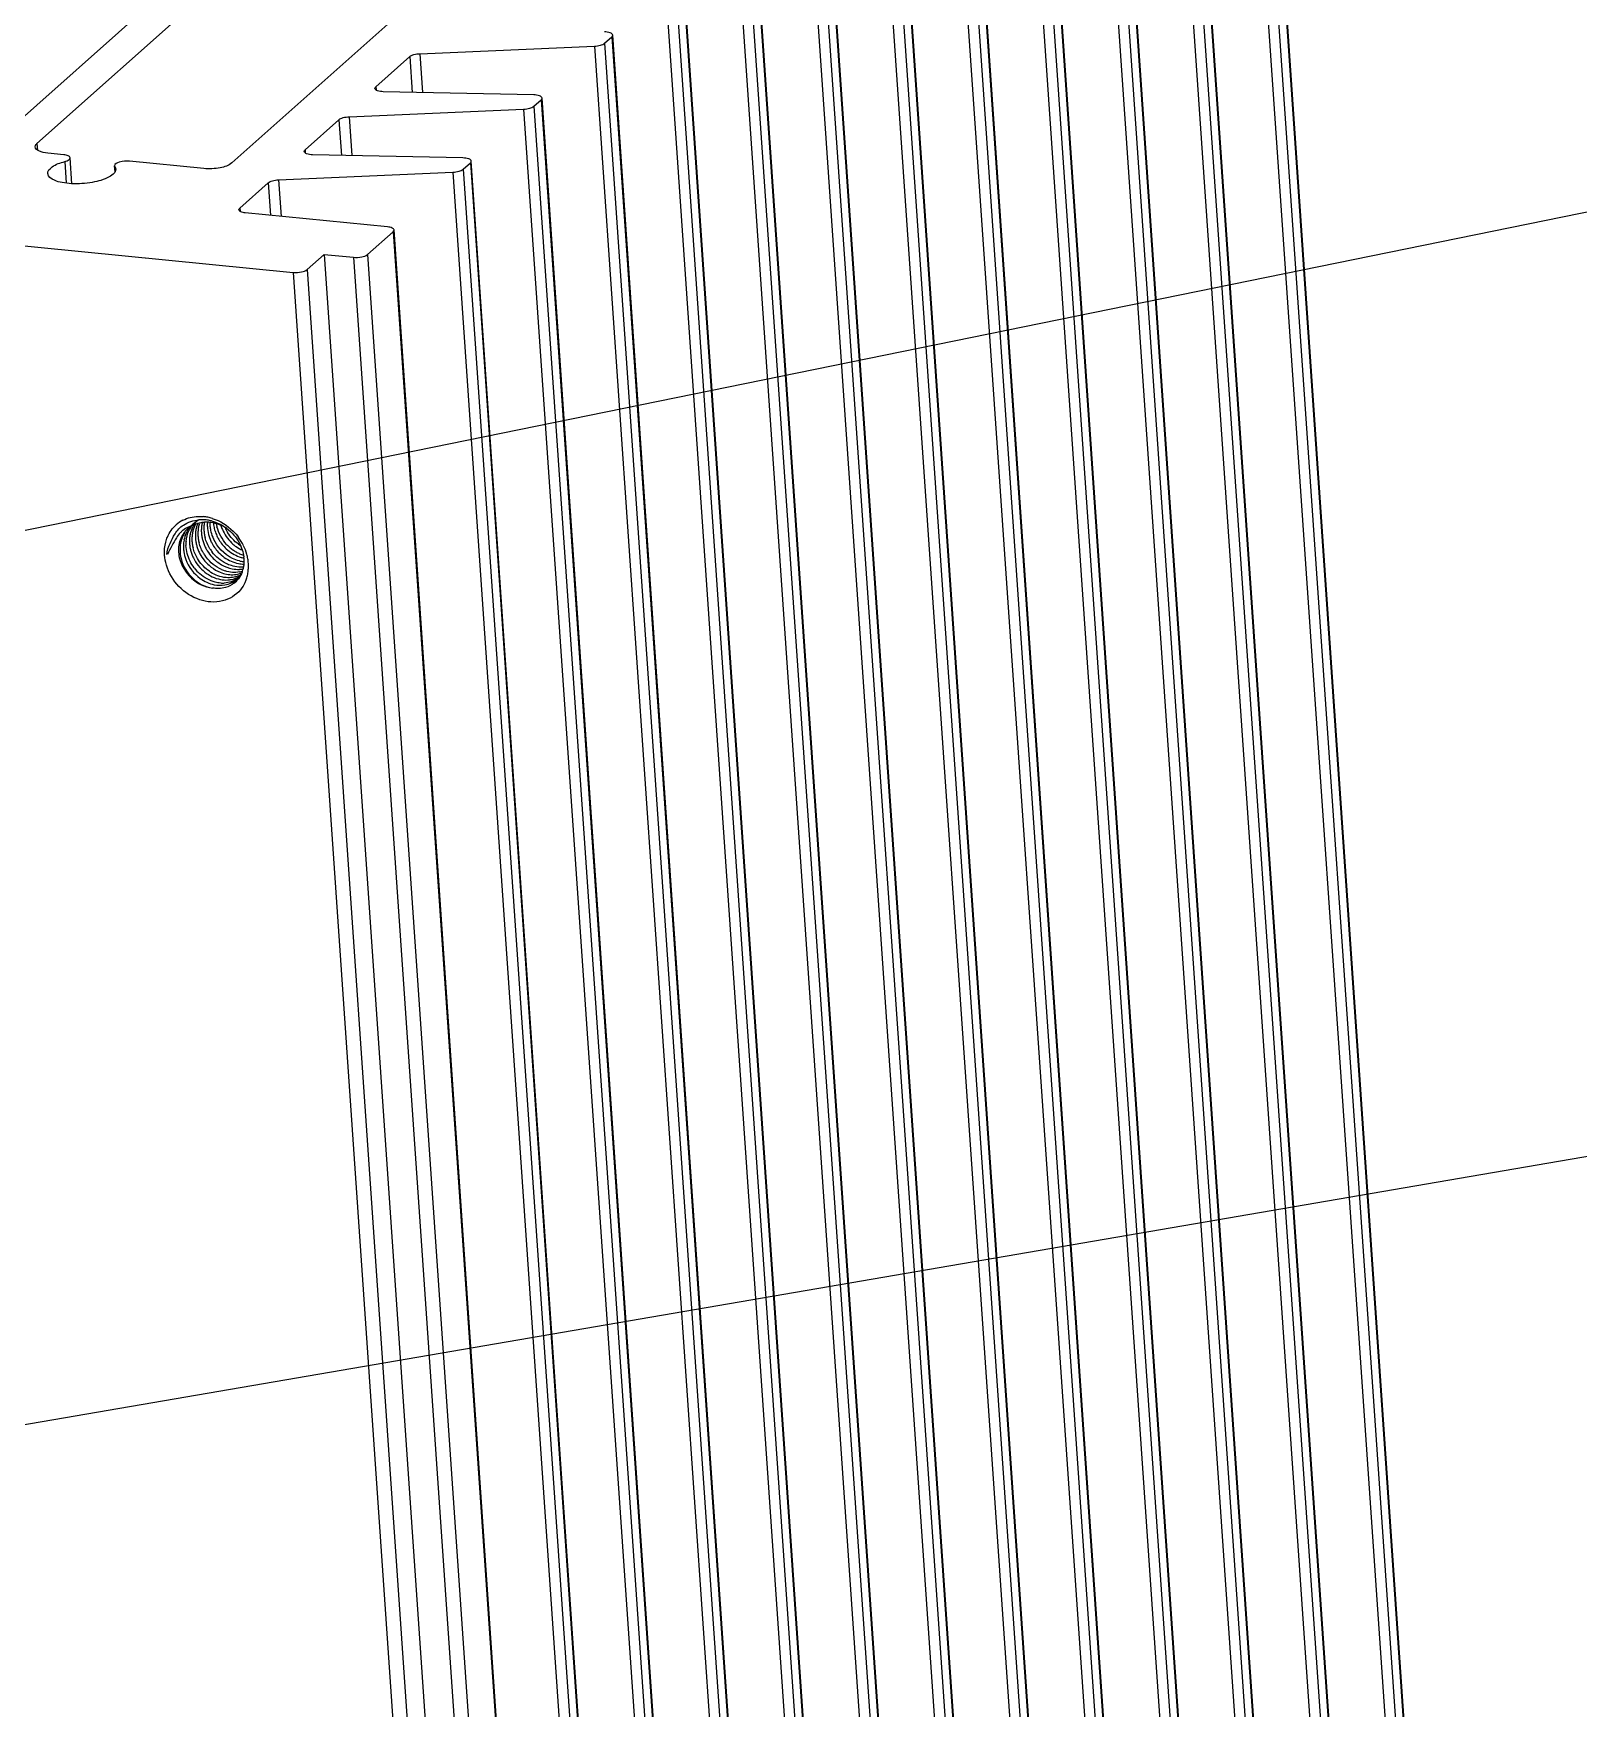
# Model space of a CAD drawing. Extents: x -425 to 6552, y -3049 to 3105.
# Drawn here: x 28.8 to 59.77, y -1725.78 to -1692.19 of the extents above; entities that cross this region are included whole.
import ezdxf

# ---------------------------------------------------------------- set-up
doc = ezdxf.new("R2010")
doc.units = 0
doc.layers.get('0').update_dxf_attribs({"linetype": 'CONTINUOUS'})
doc.layers.add('DIM', color=1, linetype='CONTINUOUS')

msp = doc.modelspace()

# ---------------------------------------------------------------- linework, layer by layer
at = {"color": 7, "linetype": 'CONTINUOUS'}
for p, q in [((53.009, -1681.01), (59.02, -1768.478)), ((53.154, -1680.881), (59.165, -1768.349)), ((59.183, -1768.315), (53.172, -1680.847)), ((42.734, -1681.263), (27.786, -1694.588)), ((52.804, -1681.069), (58.815, -1768.537)), ((28.867, -1694.399), (43.302, -1681.531)), ((47.212, -1681.919), (32.776, -1694.787)), ((51.386, -1682.333), (57.397, -1769.801)), ((51.591, -1682.274), (57.602, -1769.742)), ((51.736, -1682.145), (57.747, -1769.613)), ((57.765, -1769.579), (51.754, -1682.111)), ((56.347, -1770.843), (50.336, -1683.375)), ((49.968, -1683.597), (55.979, -1771.065)), ((50.173, -1683.538), (56.184, -1771.006)), ((50.318, -1683.409), (56.329, -1770.877)), ((48.9, -1684.673), (54.911, -1772.141)), ((54.929, -1772.107), (48.918, -1684.639)), ((48.55, -1684.861), (54.561, -1772.329)), ((48.755, -1684.802), (54.766, -1772.27)), ((47.337, -1686.066), (53.348, -1773.534)), ((47.482, -1685.937), (53.494, -1773.405)), ((53.511, -1773.371), (47.5, -1685.903)), ((47.132, -1686.125), (53.143, -1773.593)), ((45.714, -1687.389), (51.725, -1774.857)), ((45.919, -1687.33), (51.931, -1774.798)), ((46.064, -1687.201), (52.076, -1774.669)), ((52.093, -1774.635), (46.082, -1687.167)), ((44.296, -1688.653), (50.307, -1776.121)), ((44.501, -1688.594), (50.513, -1776.062)), ((44.647, -1688.465), (50.658, -1775.933)), ((50.676, -1775.899), (44.664, -1688.431)), ((43.229, -1689.729), (49.24, -1777.197)), ((49.258, -1777.163), (43.246, -1689.695)), ((42.878, -1689.917), (48.89, -1777.385)), ((43.084, -1689.858), (49.095, -1777.326)), ((41.811, -1690.993), (47.822, -1778.461)), ((47.84, -1778.427), (41.828, -1690.959)), ((41.46, -1691.181), (47.472, -1778.649)), ((41.666, -1691.122), (47.677, -1778.59)), ((-18.77, -1691.749), (34.007, -1696.982)), ((36.546, -1692.596), (40.043, -1692.445)), ((40.043, -1692.445), (46.054, -1779.913)), ((40.248, -1692.386), (40.393, -1692.257)), ((40.248, -1692.386), (46.259, -1779.854)), ((40.393, -1692.257), (46.404, -1779.725)), ((46.422, -1779.691), (40.411, -1692.223)), ((35.662, -1693.26), (36.341, -1692.655)), ((36.341, -1692.655), (36.39, -1693.371)), ((36.546, -1692.596), (36.6, -1693.375)), ((35.662, -1693.26), (35.666, -1693.324)), ((38.826, -1693.423), (35.811, -1693.358)), ((35.129, -1693.86), (38.625, -1693.709)), ((38.625, -1693.709), (44.636, -1781.177)), ((38.83, -1693.65), (38.975, -1693.521)), ((38.83, -1693.65), (44.841, -1781.118)), ((38.975, -1693.521), (44.986, -1780.989)), ((45.004, -1780.955), (38.993, -1693.487)), ((34.244, -1694.524), (34.923, -1693.919)), ((34.923, -1693.919), (34.973, -1694.635)), ((35.129, -1693.86), (35.182, -1694.639)), ((28.867, -1694.399), (28.876, -1694.529)), ((29.405, -1694.622), (29.087, -1694.59)), ((29.425, -1694.759), (29.455, -1695.193)), ((29.568, -1695.203), (29.533, -1694.683)), ((32.215, -1694.9), (30.724, -1694.753)), ((34.244, -1694.524), (34.248, -1694.588)), ((37.408, -1694.687), (34.393, -1694.622)), ((37.412, -1694.914), (37.557, -1694.785)), ((37.557, -1694.785), (43.568, -1782.253)), ((43.586, -1782.219), (37.575, -1694.751)), ((30.434, -1694.962), (30.425, -1694.843)), ((30.426, -1694.843), (30.431, -1694.859)), ((33.711, -1695.124), (37.207, -1694.973)), ((33.711, -1695.124), (33.761, -1695.858)), ((37.207, -1694.973), (43.218, -1782.441)), ((37.412, -1694.914), (43.423, -1782.382)), ((32.935, -1695.691), (33.505, -1695.183)), ((33.505, -1695.183), (33.55, -1695.837)), ((32.935, -1695.691), (32.939, -1695.756)), ((35.899, -1696.07), (33.045, -1695.787)), ((42.038, -1783.599), (36.027, -1696.131)), ((35.496, -1696.622), (36.009, -1696.165)), ((36.009, -1696.165), (42.02, -1783.633)), ((34.287, -1696.925), (34.629, -1696.621)), ((34.629, -1696.621), (35.216, -1696.679)), ((34.629, -1696.621), (40.64, -1784.088)), ((35.216, -1696.679), (41.227, -1784.147)), ((35.496, -1696.622), (41.508, -1784.09)), ((34.007, -1696.982), (40.018, -1784.45)), ((34.287, -1696.925), (40.299, -1784.393))]:
    msp.add_line(p, q, dxfattribs=at)
for centre, radius, start, end in [((30.356, -1694.913), 0.092, 3.9778, 15.6158), ((32.096, -1702.542), 0.663, 116.928, 130.9618), ((32.157, -1702.621), 0.59, 127.9724, 134.3204), ((32.198, -1702.674), 0.657, 116.733, 127.9619), ((32.308, -1702.51), 0.568, 145.6487, 153.2913), ((32.217, -1702.506), 0.504, 131.6557, 138.7056), ((32.22, -1702.509), 0.508, 130.1529, 131.6613), ((32.221, -1702.51), 0.509, 128.4362, 130.1528), ((32.192, -1702.661), 0.643, 105.4918, 116.7946), ((32.224, -1702.515), 0.515, 113.2574, 128.3947), ((32.432, -1702.406), 0.573, 146.8785, 154.2516), ((32.546, -1702.361), 0.621, 161.5843, 168.6734), ((32.362, -1702.438), 0.55, 131.7046, 140.378), ((32.421, -1702.399), 0.56, 143.5513, 146.8592), ((32.517, -1702.352), 0.59, 154.2582, 161.5532), ((32.503, -1702.345), 0.574, 148.5041, 154.2462), ((32.599, -1702.317), 0.623, 162.0935, 169.0448), ((32.363, -1702.439), 0.551, 127.8539, 131.7009), ((32.569, -1702.308), 0.592, 154.8644, 162.0645), ((32.489, -1702.337), 0.558, 140.2764, 148.5087), ((32.364, -1702.44), 0.552, 125.3567, 127.8538), ((32.558, -1702.303), 0.58, 152.1455, 154.8454), ((32.366, -1702.443), 0.555, 115.4281, 125.3372), ((32.705, -1702.263), 0.661, 169.0376, 175.7008), ((32.668, -1702.255), 0.623, 162.0935, 169.0448), ((32.481, -1702.33), 0.548, 135.2561, 140.2459), ((32.641, -1702.247), 0.595, 157.0382, 162.0576), ((32.78, -1702.22), 0.686, 175.7815, 182.2276), ((32.756, -1702.218), 0.661, 169.2051, 175.7891), ((32.719, -1702.211), 0.624, 162.3356, 169.2123), ((32.173, -1702.659), 0.719, 87.9773, 94.7646), ((32.267, -1702.618), 0.627, 93.6019, 100.2101), ((32.852, -1702.158), 0.689, 178.3886, 182.2202), ((32.844, -1702.158), 0.68, 175.7686, 178.3869), ((32.884, -1702.156), 0.72, 182.2573, 188.4862), ((32.825, -1702.156), 0.661, 169.2051, 175.7891), ((32.799, -1702.151), 0.635, 165.9037, 169.1842), ((32.171, -1702.705), 0.765, 81.496, 87.9838), ((32.122, -1702.739), 0.866, 78.4271, 84.3042), ((32.9, -1702.113), 0.686, 175.8097, 182.2277), ((32.935, -1702.111), 0.721, 182.2591, 188.5969), ((32.876, -1702.111), 0.662, 169.6518, 175.8144), ((32.962, -1702.051), 0.679, 174.9645, 178.3907), ((32.972, -1702.051), 0.689, 178.3904, 182.2202), ((32.166, -1702.737), 0.798, 75.1968, 81.5024), ((32.112, -1702.789), 0.916, 72.7198, 78.4309), ((33.023, -1702.006), 0.69, 179.0479, 182.219), ((33.05, -1702.005), 0.717, 182.2302, 186.1877), ((33.084, -1702.001), 0.75, 186.2098, 193.8709), ((33.129, -1701.989), 0.797, 193.9136, 204.9361), ((33.128, -1701.943), 0.726, 184.9771, 186.1766), ((33.144, -1701.941), 0.741, 186.1853, 190.0476), ((33.161, -1701.938), 0.759, 190.0452, 193.8505), ((33.19, -1701.93), 0.789, 193.8811, 201.2843), ((33.22, -1701.891), 0.767, 189.6598, 194.3458), ((33.31, -1701.824), 0.789, 196.9202, 200.1865), ((33.327, -1701.817), 0.807, 200.2062, 205.9855), ((33.351, -1701.805), 0.834, 205.9937, 217.2848), ((33.395, -1701.764), 0.826, 203.6325, 211.5325), ((32.472, -1702.477), 0.667, 169.31, 178.4261), ((32.494, -1702.478), 0.689, 178.3917, 182.2202), ((32.525, -1702.476), 0.72, 182.257, 188.4646), ((32.54, -1702.433), 0.685, 175.4879, 182.2278), ((32.612, -1702.371), 0.688, 178.3715, 182.2198), ((32.604, -1702.371), 0.679, 175.4747, 178.3705), ((32.645, -1702.369), 0.72, 182.2576, 188.5059), ((32.584, -1702.369), 0.66, 168.666, 175.4963), ((32.688, -1702.363), 0.764, 188.494, 194.4784), ((32.66, -1702.326), 0.685, 175.693, 182.2277), ((32.694, -1702.324), 0.72, 182.2547, 188.2593), ((32.636, -1702.324), 0.661, 169.0376, 175.7008), ((32.737, -1702.318), 0.762, 188.2485, 194.001), ((32.724, -1702.264), 0.68, 175.68, 178.3819), ((32.733, -1702.265), 0.689, 178.3834, 182.2201), ((32.763, -1702.263), 0.72, 182.2547, 188.2593), ((32.806, -1702.257), 0.762, 188.2485, 194.001), ((32.828, -1702.251), 0.786, 193.9908, 199.6473), ((32.846, -1702.245), 0.805, 199.6595, 205.2452), ((32.815, -1702.218), 0.72, 182.2573, 188.4862), ((32.858, -1702.212), 0.764, 188.4744, 194.4348), ((32.927, -1702.15), 0.764, 188.4744, 194.4348), ((32.949, -1702.144), 0.787, 194.4238, 200.2865), ((32.968, -1702.137), 0.807, 200.3019, 206.0789), ((32.979, -1702.105), 0.765, 188.5842, 194.6207), ((32.989, -1702.127), 0.83, 206.072, 211.7268), ((33.07, -1702.038), 0.788, 194.609, 200.5254), ((33.088, -1702.03), 0.808, 200.5411, 206.345), ((33.044, -1702.08), 0.835, 211.9922, 217.6243), ((33.115, -1702.017), 0.838, 206.3878, 223.2091), ((33.21, -1701.923), 0.81, 201.2591, 204.8954), ((33.22, -1701.918), 0.821, 204.9165, 210.6386), ((33.209, -1701.937), 0.801, 227.1272, 238.2225), ((33.28, -1701.869), 0.831, 222.8791, 228.4711), ((33.351, -1701.805), 0.835, 217.2893, 228.4569), ((33.263, -1701.889), 0.805, 228.4619, 234.2277), ((33.332, -1701.827), 0.805, 228.4619, 234.2277), ((33.309, -1701.859), 0.766, 234.2036, 245.0418), ((33.369, -1701.801), 0.782, 233.8969, 237.6352), ((32.051, -1702.927), 1.066, 25.9431, 36.2278), ((32.104, -1702.902), 1.007, 15.3691, 25.95), ((32.581, -1702.467), 0.777, 188.5024, 200.2773), ((32.71, -1702.358), 0.787, 194.4673, 200.3598), ((32.729, -1702.35), 0.808, 200.3755, 206.192), ((32.869, -1702.234), 0.83, 205.2573, 216.1716), ((32.924, -1702.186), 0.835, 211.7196, 217.3445), ((32.995, -1702.124), 0.837, 211.7352, 222.9336), ((33.246, -1701.912), 0.777, 234.2396, 240.2166), ((33.231, -1701.938), 0.747, 240.2079, 246.3686), ((33.155, -1702.048), 0.677, 250.1615, 256.4468), ((33.076, -1702.15), 0.635, 256.4639, 262.9523), ((33.213, -1701.98), 0.701, 246.3594, 252.803), ((33.147, -1702.078), 0.645, 256.4868, 258.4642), ((33.073, -1702.173), 0.611, 262.9792, 265.1898), ((32.389, -1702.775), 0.634, 350.3771, 356.6623), ((32.324, -1702.775), 0.699, 2.7419, 7.1741), ((32.356, -1702.773), 0.666, 356.6564, 2.7352), ((32.153, -1702.887), 0.957, 9.8257, 15.3218), ((32.208, -1702.878), 0.901, 3.969, 9.8364), ((32.257, -1702.874), 0.852, 357.1665, 3.9475), ((32.684, -1702.4), 0.834, 217.545, 228.7548), ((32.855, -1702.297), 0.704, 246.0858, 252.3393), ((32.663, -1702.609), 0.54, 273.142, 280.5673), ((32.514, -1702.819), 0.499, 307.4871, 322.2263), ((32.568, -1702.789), 0.463, 311.695, 315.5877), ((32.563, -1702.785), 0.469, 315.6558, 328.5728), ((32.728, -1702.62), 0.482, 291.5327, 297.3538), ((32.792, -1702.545), 0.497, 284.67, 291.5499), ((32.902, -1702.394), 0.542, 272.7645, 280.1727), ((32.838, -1702.483), 0.514, 280.1768, 287.8152), ((32.46, -1702.791), 0.561, 338.757, 343.7323), ((32.43, -1702.782), 0.592, 343.7652, 350.3826), ((32.386, -1702.897), 0.72, 335.9757, 343.3668), ((32.346, -1702.885), 0.762, 343.3955, 350.403), ((32.294, -1702.876), 0.814, 350.3969, 357.1733), ((32.592, -1702.634), 0.577, 265.987, 273.117)]:
    msp.add_arc(centre, radius, start, end, dxfattribs=at)
for points, knots in [([(40.043, -1692.445), (40.084, -1692.443), (40.155, -1692.433), (40.225, -1692.407), (40.248, -1692.386)], [0, 0, 0, 0, 0.57436, 1, 1, 1, 1]), ([(40.41, -1692.223), (40.409, -1692.201), (40.341, -1692.163), (40.284, -1692.16), (40.244, -1692.159)], [0, 0, 0, 0, 0.353912, 1, 1, 1, 1]), ([(36.341, -1692.655), (36.364, -1692.634), (36.434, -1692.608), (36.505, -1692.598), (36.546, -1692.596)], [0, 0, 0, 0, 0.42564, 1, 1, 1, 1]), ([(35.811, -1693.358), (35.771, -1693.357), (35.714, -1693.354), (35.645, -1693.316), (35.644, -1693.294)], [0, 0, 0, 0, 0.646088, 1, 1, 1, 1]), ([(38.993, -1693.487), (38.991, -1693.465), (38.923, -1693.427), (38.866, -1693.424), (38.826, -1693.423)], [0, 0, 0, 0, 0.353912, 1, 1, 1, 1]), ([(38.625, -1693.709), (38.666, -1693.707), (38.737, -1693.697), (38.807, -1693.671), (38.83, -1693.65)], [0, 0, 0, 0, 0.57436, 1, 1, 1, 1]), ([(34.923, -1693.919), (34.946, -1693.898), (35.016, -1693.872), (35.087, -1693.862), (35.129, -1693.86)], [0, 0, 0, 0, 0.42564, 1, 1, 1, 1]), ([(28.831, -1694.467), (28.83, -1694.449), (28.843, -1694.423), (28.861, -1694.404), (28.867, -1694.399)], [0, 0, 0, 0, 0.702694, 1, 1, 1, 1]), ([(29.087, -1694.59), (29.024, -1694.584), (28.932, -1694.573), (28.834, -1694.503), (28.831, -1694.467)], [0, 0, 0, 0, 0.638829, 1, 1, 1, 1]), ([(29.083, -1695.001), (29.079, -1694.948), (29.202, -1694.822), (29.336, -1694.783), (29.425, -1694.759)], [0, 0, 0, 0, 0.364646, 1, 1, 1, 1]), ([(29.533, -1694.683), (29.531, -1694.666), (29.482, -1694.631), (29.436, -1694.625), (29.405, -1694.622)], [0, 0, 0, 0, 0.361246, 1, 1, 1, 1]), ([(29.425, -1694.759), (29.441, -1694.755), (29.48, -1694.742), (29.534, -1694.712), (29.533, -1694.683)], [0, 0, 0, 0, 0.355054, 1, 1, 1, 1]), ([(30.724, -1694.753), (30.656, -1694.746), (30.564, -1694.751), (30.423, -1694.804), (30.425, -1694.843)], [0, 0, 0, 0, 0.633849, 1, 1, 1, 1]), ([(32.776, -1694.787), (32.713, -1694.843), (32.515, -1694.898), (32.323, -1694.911), (32.215, -1694.9)], [0, 0, 0, 0, 0.437456, 1, 1, 1, 1]), ([(34.393, -1694.622), (34.353, -1694.621), (34.296, -1694.618), (34.227, -1694.58), (34.226, -1694.558)], [0, 0, 0, 0, 0.646088, 1, 1, 1, 1]), ([(37.575, -1694.751), (37.573, -1694.729), (37.505, -1694.691), (37.448, -1694.688), (37.408, -1694.687)], [0, 0, 0, 0, 0.353912, 1, 1, 1, 1]), ([(30.316, -1695.068), (30.212, -1695.125), (29.958, -1695.193), (29.638, -1695.215), (29.38, -1695.185), (29.213, -1695.143), (29.087, -1695.065), (29.083, -1695.001)], [0, 0, 0, 0, 0.27007, 0.588168, 0.733231, 0.853453, 1, 1, 1, 1]), ([(30.435, -1694.962), (30.43, -1694.972), (30.399, -1695.016), (30.353, -1695.047), (30.316, -1695.068)], [0, 0, 0, 0, 0.205829, 1, 1, 1, 1]), ([(33.505, -1695.183), (33.528, -1695.162), (33.599, -1695.136), (33.669, -1695.126), (33.711, -1695.124)], [0, 0, 0, 0, 0.42564, 1, 1, 1, 1]), ([(37.207, -1694.973), (37.248, -1694.971), (37.319, -1694.961), (37.389, -1694.935), (37.412, -1694.914)], [0, 0, 0, 0, 0.57436, 1, 1, 1, 1]), ([(33.045, -1695.787), (33.014, -1695.783), (32.967, -1695.778), (32.918, -1695.743), (32.917, -1695.725)], [0, 0, 0, 0, 0.638829, 1, 1, 1, 1]), ([(36.027, -1696.131), (36.026, -1696.113), (35.977, -1696.078), (35.93, -1696.073), (35.899, -1696.07)], [0, 0, 0, 0, 0.361171, 1, 1, 1, 1]), ([(35.216, -1696.679), (35.27, -1696.684), (35.366, -1696.678), (35.465, -1696.65), (35.496, -1696.622)], [0, 0, 0, 0, 0.562544, 1, 1, 1, 1]), ([(34.007, -1696.982), (34.061, -1696.987), (34.157, -1696.981), (34.256, -1696.953), (34.287, -1696.925)], [0, 0, 0, 0, 0.562544, 1, 1, 1, 1]), ([(31.449, -1702.389), (31.458, -1702.355), (31.501, -1702.225), (31.584, -1702.108), (31.661, -1702.041)], [0, 0, 0, 0, 0.25677, 1, 1, 1, 1]), ([(31.839, -1702.174), (31.78, -1702.241), (31.696, -1702.414), (31.701, -1702.605), (31.722, -1702.698)], [0, 0, 0, 0, 0.482887, 1, 1, 1, 1]), ([(31.795, -1701.95), (31.888, -1701.903), (32.031, -1701.869), (32.171, -1701.874), (32.208, -1701.878)], [0, 0, 0, 0, 0.741044, 1, 1, 1, 1]), ([(32.672, -1702.115), (32.638, -1702.093), (32.502, -1702.018), (32.342, -1701.985), (32.227, -1701.992)], [0, 0, 0, 0, 0.258441, 1, 1, 1, 1]), ([(32.384, -1701.914), (32.54, -1701.962), (32.736, -1702.085), (32.878, -1702.252), (32.911, -1702.297)], [0, 0, 0, 0, 0.744777, 1, 1, 1, 1]), ([(31.472, -1702.64), (31.472, -1702.563), (31.534, -1702.419), (31.598, -1702.285), (31.636, -1702.222)], [0, 0, 0, 0, 0.510667, 1, 1, 1, 1]), ([(31.663, -1702.301), (31.63, -1702.354), (31.573, -1702.467), (31.512, -1702.578), (31.485, -1702.637)], [0, 0, 0, 0, 0.488541, 1, 1, 1, 1]), ([(31.801, -1702.255), (31.784, -1702.289), (31.727, -1702.437), (31.729, -1702.605), (31.759, -1702.721)], [0, 0, 0, 0, 0.243091, 1, 1, 1, 1]), ([(32.948, -1703.346), (32.858, -1703.455), (32.585, -1703.621), (32.104, -1703.579), (31.686, -1703.305), (31.51, -1703.009), (31.463, -1702.85)], [0, 0, 0, 0, 0.226884, 0.470829, 0.734486, 1, 1, 1, 1]), ([(31.722, -1702.698), (31.757, -1702.853), (31.928, -1703.142), (32.23, -1703.293), (32.385, -1703.311)], [0, 0, 0, 0, 0.505352, 1, 1, 1, 1]), ([(31.759, -1702.721), (31.797, -1702.869), (31.958, -1703.141), (32.241, -1703.29), (32.385, -1703.311)], [0, 0, 0, 0, 0.51191, 1, 1, 1, 1]), ([(32.005, -1702.707), (32.058, -1702.816), (32.212, -1703.008), (32.435, -1703.117), (32.548, -1703.139)], [0, 0, 0, 0, 0.512929, 1, 1, 1, 1]), ([(32.766, -1702.862), (32.729, -1702.851), (32.582, -1702.791), (32.455, -1702.684), (32.382, -1702.589)], [0, 0, 0, 0, 0.243036, 1, 1, 1, 1]), ([(32.552, -1703.21), (32.515, -1703.207), (32.363, -1703.182), (32.222, -1703.104), (32.134, -1703.027)], [0, 0, 0, 0, 0.240131, 1, 1, 1, 1]), ([(32.664, -1703.102), (32.632, -1703.1), (32.499, -1703.078), (32.374, -1703.015), (32.294, -1702.953)], [0, 0, 0, 0, 0.240857, 1, 1, 1, 1])]:
    msp.add_open_spline(points, degree=3, knots=knots, dxfattribs=at)
for points in [[(40.393, -1692.257), (40.402, -1692.249), (40.411, -1692.236), (40.41, -1692.223)], [(35.644, -1693.294), (35.643, -1693.282), (35.652, -1693.269), (35.662, -1693.26)], [(38.975, -1693.521), (38.984, -1693.513), (38.993, -1693.5), (38.993, -1693.487)], [(34.226, -1694.558), (34.225, -1694.546), (34.234, -1694.533), (34.244, -1694.524)], [(37.557, -1694.785), (37.567, -1694.777), (37.575, -1694.764), (37.575, -1694.751)], [(30.431, -1694.859), (30.437, -1694.868), (30.442, -1694.878), (30.445, -1694.888)], [(30.448, -1694.907), (30.449, -1694.926), (30.444, -1694.946), (30.435, -1694.962)], [(32.917, -1695.725), (32.916, -1695.712), (32.925, -1695.7), (32.935, -1695.691)], [(36.009, -1696.165), (36.018, -1696.157), (36.027, -1696.144), (36.027, -1696.131)], [(31.636, -1702.222), (31.678, -1702.153), (31.736, -1702.093), (31.804, -1702.048)], [(31.804, -1702.048), (31.895, -1701.988), (32.004, -1701.952), (32.113, -1701.943)], [(31.857, -1702.379), (31.863, -1702.303), (31.883, -1702.226), (31.916, -1702.157)], [(31.939, -1702.088), (31.908, -1702.125), (31.882, -1702.167), (31.861, -1702.211)], [(32.156, -1702.001), (32.109, -1702.009), (32.064, -1702.023), (32.021, -1702.042)], [(32.284, -1702.078), (32.286, -1702.131), (32.294, -1702.185), (32.307, -1702.236)], [(32.37, -1701.966), (32.478, -1701.995), (32.583, -1702.047), (32.672, -1702.114)], [(32.671, -1702.435), (32.579, -1702.336), (32.51, -1702.211), (32.477, -1702.081)], [(32.672, -1702.114), (32.775, -1702.192), (32.864, -1702.294), (32.926, -1702.408)], [(31.426, -1702.649), (31.42, -1702.562), (31.427, -1702.473), (31.449, -1702.389)], [(31.745, -1702.199), (31.714, -1702.23), (31.687, -1702.265), (31.663, -1702.301)], [(31.861, -1702.211), (31.841, -1702.256), (31.826, -1702.304), (31.816, -1702.353)], [(31.879, -1702.616), (31.866, -1702.565), (31.858, -1702.512), (31.856, -1702.459)], [(32.086, -1702.719), (32.047, -1702.652), (32.016, -1702.579), (31.997, -1702.503)], [(32.214, -1702.625), (32.171, -1702.556), (32.138, -1702.48), (32.118, -1702.402)], [(32.335, -1702.522), (32.292, -1702.453), (32.259, -1702.377), (32.238, -1702.298)], [(32.786, -1702.716), (32.622, -1702.637), (32.483, -1702.49), (32.406, -1702.325)], [(32.513, -1702.336), (32.554, -1702.405), (32.605, -1702.469), (32.664, -1702.524)], [(32.908, -1702.432), (32.821, -1702.369), (32.746, -1702.288), (32.69, -1702.196)], [(32.926, -1702.408), (32.972, -1702.494), (33.005, -1702.591), (33.017, -1702.688)], [(31.463, -1702.85), (31.443, -1702.785), (31.43, -1702.717), (31.426, -1702.649)], [(31.852, -1702.736), (31.908, -1702.887), (32.013, -1703.025), (32.143, -1703.119)], [(32.023, -1702.908), (31.957, -1702.822), (31.906, -1702.721), (31.879, -1702.616)], [(32.294, -1702.953), (32.211, -1702.89), (32.14, -1702.809), (32.086, -1702.719)], [(32.199, -1702.724), (32.245, -1702.787), (32.301, -1702.844), (32.363, -1702.892)], [(32.57, -1702.94), (32.449, -1702.887), (32.34, -1702.798), (32.26, -1702.693)], [(32.382, -1702.694), (32.436, -1702.752), (32.5, -1702.803), (32.569, -1702.843)], [(32.504, -1702.59), (32.577, -1702.667), (32.666, -1702.732), (32.763, -1702.774)], [(32.569, -1702.843), (32.635, -1702.881), (32.709, -1702.91), (32.784, -1702.925)], [(32.763, -1702.774), (32.809, -1702.794), (32.858, -1702.809), (32.908, -1702.819)], [(32.912, -1702.89), (32.862, -1702.886), (32.813, -1702.877), (32.766, -1702.862)], [(32.927, -1702.767), (32.879, -1702.756), (32.831, -1702.738), (32.786, -1702.716)], [(32.787, -1702.618), (32.831, -1702.644), (32.877, -1702.667), (32.925, -1702.684)], [(32.908, -1702.819), (32.944, -1702.826), (32.982, -1702.83), (33.019, -1702.83)], [(32.143, -1703.119), (32.225, -1703.179), (32.321, -1703.223), (32.421, -1703.244)], [(32.363, -1702.892), (32.417, -1702.934), (32.478, -1702.969), (32.543, -1702.995)], [(32.543, -1702.995), (32.584, -1703.012), (32.626, -1703.024), (32.669, -1703.032)], [(32.548, -1703.139), (32.596, -1703.148), (32.645, -1703.151), (32.693, -1703.149)], [(32.76, -1703.185), (32.716, -1703.199), (32.67, -1703.208), (32.624, -1703.21)], [(32.636, -1703.248), (32.723, -1703.233), (32.81, -1703.193), (32.876, -1703.134)], [(32.787, -1702.996), (32.738, -1702.992), (32.689, -1702.982), (32.642, -1702.967)], [(32.789, -1703.099), (32.748, -1703.105), (32.706, -1703.106), (32.664, -1703.102)], [(32.669, -1703.032), (32.711, -1703.04), (32.754, -1703.044), (32.796, -1703.043)], [(32.879, -1703.126), (32.843, -1703.151), (32.802, -1703.171), (32.76, -1703.185)], [(32.762, -1703.14), (32.822, -1703.129), (32.88, -1703.107), (32.931, -1703.075)], [(32.784, -1702.925), (32.831, -1702.934), (32.88, -1702.938), (32.928, -1702.936)], [(32.929, -1702.989), (32.882, -1702.998), (32.835, -1703), (32.787, -1702.996)], [(32.905, -1703.069), (32.868, -1703.083), (32.829, -1703.093), (32.789, -1703.099)], [(32.796, -1703.043), (32.837, -1703.042), (32.878, -1703.036), (32.918, -1703.026)], [(32.982, -1702.994), (32.964, -1703.041), (32.939, -1703.086), (32.908, -1703.125)], [(33.022, -1702.887), (32.985, -1702.891), (32.948, -1702.892), (32.912, -1702.89)], [(33.044, -1703.19), (33.019, -1703.246), (32.987, -1703.299), (32.948, -1703.346)], [(32.649, -1703.3), (32.564, -1703.324), (32.471, -1703.327), (32.385, -1703.311)], [(32.421, -1703.244), (32.491, -1703.258), (32.565, -1703.26), (32.636, -1703.248)], [(32.818, -1703.216), (32.768, -1703.254), (32.709, -1703.283), (32.649, -1703.3)]]:
    msp.add_open_spline(points, degree=3, dxfattribs=at)
at = {"layer": 'DIM', "color": 1, "linetype": 'CONTINUOUS'}
for p, q in [((66.613, -1694.413), (-1.584, -1708.315)), ((68.17, -1713.301), (-0.393, -1725.067))]:
    msp.add_line(p, q, dxfattribs=at)

doc.saveas('drawing.dxf')
